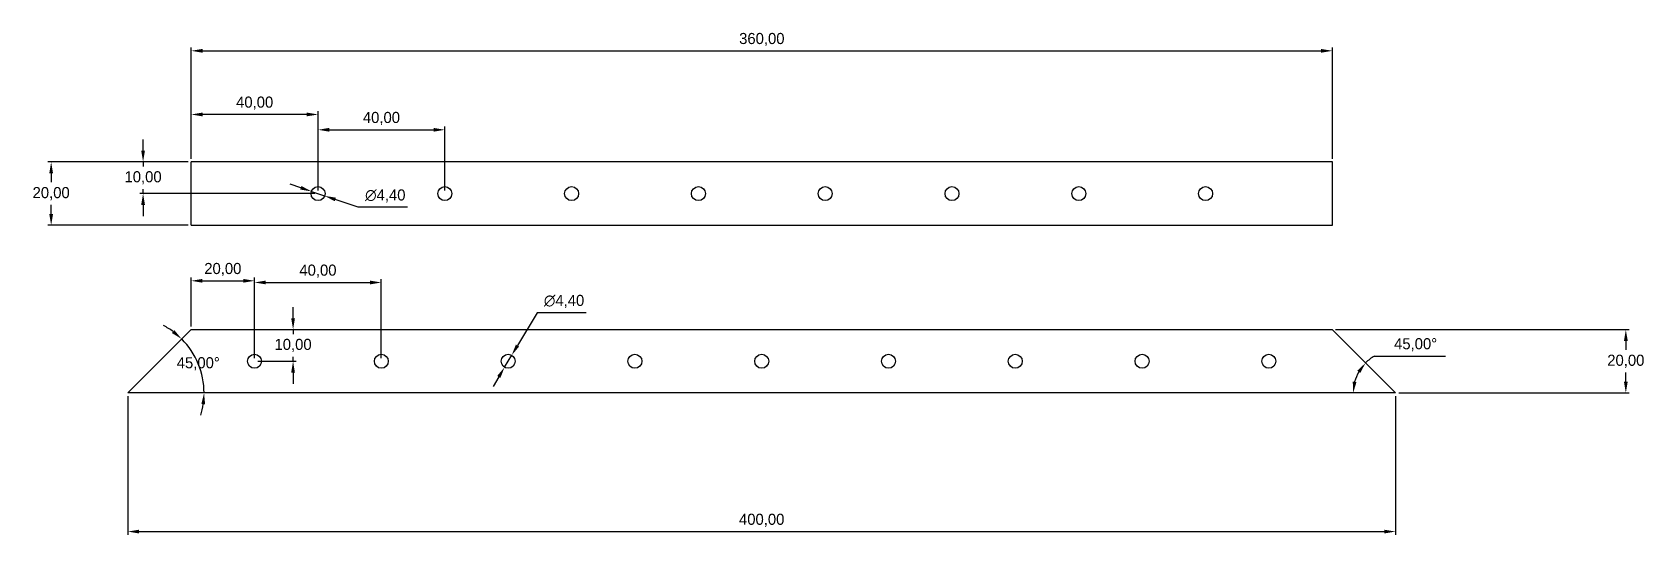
# Model space of a CAD drawing. Header units: millimetres. Extents: x -30 to 478, y -25 to 133.
import ezdxf

# ---------------------------------------------------------------- set-up
doc = ezdxf.new("R2010")
doc.units = ezdxf.units.MM
doc.header["$PDSIZE"] = -1
doc.dimstyles.new('ISO-25', dxfattribs={"dimtxt": 2.5, "dimasz": 2.5, "dimexe": 1.25, "dimexo": 0.625, "dimtad": 1, "dimtxsty": 'Standard', "dimcen": 2.5, "dimadec": 0, "dimazin": 0, "dimtfac": 1, "dimtmove": 0, "dimatfit": 3, "dimfxl": 1, "dimarcsym": 0})

# ---------------------------------------------------------------- blocks, each defined once
blk = doc.blocks.new('横向铝管-OTHER')
at = {"color": 7, "linetype": 'Continuous', "lineweight": 25}
for p, q in [((180, 5), (-180, 5)), ((-180, -15), (-180, 5)), ((180, -15), (180, 5)), ((-180, -15), (180, -15))]:
    blk.add_line(p, q, dxfattribs=at)
for centre in [(-140, -5), (-100, -5), (-60, -5), (-20, -5), (20, -5), (60, -5), (100, -5), (140, -5)]:
    blk.add_circle(centre, 2.2, dxfattribs=at)
blk = doc.blocks.new('*D2')
at = {"color": 0, "lineweight": -2, "transparency": 16777216}
for p, q in [((-0.1, 18.62), (-0.1, -25.13)), ((399.9, 18.62), (399.9, -25.13)), ((3.46, -24.13), (396.35, -24.13))]:
    blk.add_line(p, q, dxfattribs=at)
at = {"color": 0, "transparency": 16777216}
for points in [[(3.46, -23.54), (3.46, -24.72), (-0.1, -24.13)], [(396.35, -23.54), (396.35, -24.72), (399.9, -24.13)]]:
    blk.add_solid(points, dxfattribs=at)
at = {"layer": 'Defpoints', "color": 0, "transparency": 16777216}
for p in [(-0.1, 19.62), (399.9, 19.62), (399.9, -24.13)]:
    blk.add_point(p, dxfattribs=at)
at = {"color": 0, "transparency": 16777216, "insert": (199.9, -20.57), "char_height": 3.5, "attachment_point": 5}
blk.add_mtext('400,00', dxfattribs=at)
blk = doc.blocks.new('*D3')
at = {"color": 0, "lineweight": -2, "transparency": 16777216}
for p, q in [((19.94, 93.52), (19.94, 128.59)), ((23.49, 127.59), (376.38, 127.59)), ((379.94, 93.52), (379.94, 128.59))]:
    blk.add_line(p, q, dxfattribs=at)
at = {"color": 0, "transparency": 16777216}
for points in [[(23.49, 128.18), (23.49, 126.99), (19.94, 127.59)], [(376.38, 128.18), (376.38, 126.99), (379.94, 127.59)]]:
    blk.add_solid(points, dxfattribs=at)
at = {"layer": 'Defpoints', "color": 0, "transparency": 16777216}
for p in [(379.94, 127.59), (19.94, 92.52), (379.94, 92.52)]:
    blk.add_point(p, dxfattribs=at)
at = {"color": 0, "transparency": 16777216, "insert": (199.94, 131.15), "char_height": 3.5, "attachment_point": 5}
blk.add_mtext('360,00', dxfattribs=at)
blk = doc.blocks.new('*D4')
at = {"color": 0, "lineweight": -2, "transparency": 16777216}
for start, end in [(53.469, 61.938), (0, 45), (343.062, 351.531)]:
    blk.add_arc((-0.1, 19.62), 24.08, start, end, dxfattribs=at)
at = {"color": 0, "transparency": 16777216}
for points in [[(14.62, 39.42), (13.85, 38.52), (16.93, 36.65)], [(23.13, 16.12), (24.31, 16.03), (23.98, 19.62)]]:
    blk.add_solid(points, dxfattribs=at)
at = {"layer": 'Defpoints', "color": 0, "transparency": 16777216}
for p in [(19.9, 39.62), (23.16, 25.85), (-0.1, 19.62), (-0.1, 19.62), (399.9, 19.62)]:
    blk.add_point(p, dxfattribs=at)
at = {"color": 0, "transparency": 16777216, "insert": (22.15, 28.83), "char_height": 3.5, "attachment_point": 5}
blk.add_mtext('45,00°', dxfattribs=at)
blk = doc.blocks.new('*D5')
at = {"color": 0, "lineweight": -2, "transparency": 16777216}
for p, q in [((18.94, 92.52), (-25.26, 92.52)), ((-24.26, 88.97), (-24.26, 86.09)), ((-24.26, 76.08), (-24.26, 78.96)), ((18.94, 72.52), (-25.26, 72.52))]:
    blk.add_line(p, q, dxfattribs=at)
at = {"color": 0, "transparency": 16777216}
for points in [[(-24.85, 88.97), (-23.67, 88.97), (-24.26, 92.52)], [(-24.85, 76.08), (-23.67, 76.08), (-24.26, 72.52)]]:
    blk.add_solid(points, dxfattribs=at)
at = {"layer": 'Defpoints', "color": 0, "transparency": 16777216}
for p in [(19.94, 92.52), (-24.26, 72.52), (19.94, 72.52)]:
    blk.add_point(p, dxfattribs=at)
at = {"color": 0, "transparency": 16777216, "insert": (-24.26, 82.52), "char_height": 3.5, "attachment_point": 5}
blk.add_mtext('20,00', dxfattribs=at)
blk = doc.blocks.new('*D6')
at = {"color": 0, "lineweight": -2, "transparency": 16777216}
for p, q in [((380.9, 39.62), (473.52, 39.62)), ((472.52, 36.06), (472.52, 33.18)), ((472.52, 23.17), (472.52, 26.05)), ((400.9, 19.62), (473.52, 19.62))]:
    blk.add_line(p, q, dxfattribs=at)
at = {"color": 0, "transparency": 16777216}
for points in [[(471.93, 36.06), (473.12, 36.06), (472.52, 39.62)], [(471.93, 23.17), (473.12, 23.17), (472.52, 19.62)]]:
    blk.add_solid(points, dxfattribs=at)
at = {"layer": 'Defpoints', "color": 0, "transparency": 16777216}
for p in [(379.9, 39.62), (399.9, 19.62), (472.52, 19.62)]:
    blk.add_point(p, dxfattribs=at)
at = {"color": 0, "transparency": 16777216, "insert": (472.52, 29.62), "char_height": 3.5, "attachment_point": 5}
blk.add_mtext('20,00', dxfattribs=at)
blk = doc.blocks.new('*D8')
at = {"color": 0, "lineweight": -2, "transparency": 16777216}
for p, q in [((19.94, 93.52), (19.94, 108.5)), ((56.38, 107.5), (23.49, 107.5)), ((59.94, 83.52), (59.94, 108.5))]:
    blk.add_line(p, q, dxfattribs=at)
at = {"color": 0, "transparency": 16777216}
for points in [[(23.49, 108.09), (23.49, 106.91), (19.94, 107.5)], [(56.38, 108.09), (56.38, 106.91), (59.94, 107.5)]]:
    blk.add_solid(points, dxfattribs=at)
at = {"layer": 'Defpoints', "color": 0, "transparency": 16777216}
for p in [(19.94, 107.5), (19.94, 92.52), (59.94, 82.52)]:
    blk.add_point(p, dxfattribs=at)
at = {"color": 0, "transparency": 16777216, "insert": (39.94, 111.07), "char_height": 3.5, "attachment_point": 5}
blk.add_mtext('40,00', dxfattribs=at)
blk = doc.blocks.new('*D9')
at = {"color": 0, "lineweight": -2, "transparency": 16777216}
for p, q in [((4.74, 96.08), (4.74, 99.63)), ((18.94, 92.52), (3.74, 92.52)), ((4.74, 92.52), (4.74, 91.09)), ((58.94, 82.52), (3.74, 82.52)), ((4.74, 82.52), (4.74, 83.96)), ((4.74, 78.97), (4.74, 75.41))]:
    blk.add_line(p, q, dxfattribs=at)
at = {"color": 0, "transparency": 16777216}
for points in [[(4.15, 96.08), (5.33, 96.08), (4.74, 92.52)], [(4.15, 78.97), (5.33, 78.97), (4.74, 82.52)]]:
    blk.add_solid(points, dxfattribs=at)
at = {"layer": 'Defpoints', "color": 0, "transparency": 16777216}
for p in [(4.74, 92.52), (19.94, 92.52), (59.94, 82.52)]:
    blk.add_point(p, dxfattribs=at)
at = {"color": 0, "transparency": 16777216, "insert": (4.74, 87.52), "char_height": 3.5, "attachment_point": 5}
blk.add_mtext('10,00', dxfattribs=at)
blk = doc.blocks.new('*D10')
at = {"color": 0, "lineweight": -2, "transparency": 16777216}
for p, q in [((59.94, 83.52), (59.94, 103.66)), ((63.49, 102.66), (96.38, 102.66)), ((99.94, 83.52), (99.94, 103.66))]:
    blk.add_line(p, q, dxfattribs=at)
at = {"color": 0, "transparency": 16777216}
for points in [[(63.49, 103.26), (63.49, 102.07), (59.94, 102.66)], [(96.38, 103.26), (96.38, 102.07), (99.94, 102.66)]]:
    blk.add_solid(points, dxfattribs=at)
at = {"layer": 'Defpoints', "color": 0, "transparency": 16777216}
for p in [(99.94, 102.66), (59.94, 82.52), (99.94, 82.52)]:
    blk.add_point(p, dxfattribs=at)
at = {"color": 0, "transparency": 16777216, "insert": (79.94, 106.23), "char_height": 3.5, "attachment_point": 5}
blk.add_mtext('40,00', dxfattribs=at)
blk = doc.blocks.new('*D11')
at = {"color": 0, "lineweight": -2, "transparency": 16777216}
for p, q in [((19.9, 40.62), (19.9, 56.01)), ((39.9, 30.62), (39.9, 56.01)), ((23.46, 55.01), (36.35, 55.01))]:
    blk.add_line(p, q, dxfattribs=at)
at = {"color": 0, "transparency": 16777216}
for points in [[(23.46, 55.6), (23.46, 54.42), (19.9, 55.01)], [(36.35, 55.6), (36.35, 54.42), (39.9, 55.01)]]:
    blk.add_solid(points, dxfattribs=at)
at = {"layer": 'Defpoints', "color": 0, "transparency": 16777216}
for p in [(39.9, 55.01), (19.9, 39.62), (39.9, 29.62)]:
    blk.add_point(p, dxfattribs=at)
at = {"color": 0, "transparency": 16777216, "insert": (29.9, 58.57), "char_height": 3.5, "attachment_point": 5}
blk.add_mtext('20,00', dxfattribs=at)
blk = doc.blocks.new('*D12')
at = {"color": 0, "lineweight": -2, "transparency": 16777216}
for p, q in [((52.06, 43.17), (52.06, 46.73)), ((20.9, 39.62), (53.06, 39.62)), ((52.06, 39.62), (52.06, 38.18)), ((52.06, 29.62), (52.06, 31.05)), ((40.9, 29.62), (53.06, 29.62)), ((52.06, 26.06), (52.06, 22.51))]:
    blk.add_line(p, q, dxfattribs=at)
at = {"color": 0, "transparency": 16777216}
for points in [[(51.47, 43.17), (52.65, 43.17), (52.06, 39.62)], [(51.47, 26.06), (52.65, 26.06), (52.06, 29.62)]]:
    blk.add_solid(points, dxfattribs=at)
at = {"layer": 'Defpoints', "color": 0, "transparency": 16777216}
for p in [(19.9, 39.62), (39.9, 29.62), (52.06, 29.62)]:
    blk.add_point(p, dxfattribs=at)
at = {"color": 0, "transparency": 16777216, "insert": (52.06, 34.62), "char_height": 3.5, "attachment_point": 5}
blk.add_mtext('10,00', dxfattribs=at)
blk = doc.blocks.new('*D13')
at = {"color": 0, "lineweight": -2, "transparency": 16777216}
for p, q in [((39.9, 30.62), (39.9, 55.48)), ((43.46, 54.48), (76.35, 54.48)), ((79.9, 30.62), (79.9, 55.48))]:
    blk.add_line(p, q, dxfattribs=at)
at = {"color": 0, "transparency": 16777216}
for points in [[(43.46, 55.07), (43.46, 53.89), (39.9, 54.48)], [(76.35, 55.07), (76.35, 53.89), (79.9, 54.48)]]:
    blk.add_solid(points, dxfattribs=at)
at = {"layer": 'Defpoints', "color": 0, "transparency": 16777216}
for p in [(79.9, 54.48), (39.9, 29.62), (79.9, 29.62)]:
    blk.add_point(p, dxfattribs=at)
at = {"color": 0, "transparency": 16777216, "insert": (59.9, 58.05), "char_height": 3.5, "attachment_point": 5}
blk.add_mtext('40,00', dxfattribs=at)
blk = doc.blocks.new('*D14')
at = {"color": 0, "lineweight": -2, "transparency": 16777216}
blk.add_line((393.24, 31.26), (415.6, 31.26), dxfattribs=at)
for start, end in [(119.7678, 135), (150.2322, 164.7678)]:
    blk.add_arc((399.9, 19.62), 13.42, start, end, dxfattribs=at)
at = {"color": 0, "transparency": 16777216}
for points in [[(387.79, 26.64), (388.73, 25.92), (390.42, 29.1)], [(387.55, 23.06), (386.37, 23.22), (386.49, 19.62)]]:
    blk.add_solid(points, dxfattribs=at)
at = {"layer": 'Defpoints', "color": 0, "transparency": 16777216}
for p in [(379.9, 39.62), (386.95, 23.09), (-0.1, 19.62), (399.9, 19.62), (399.9, 19.62)]:
    blk.add_point(p, dxfattribs=at)
at = {"color": 0, "transparency": 16777216, "insert": (406.2, 34.83), "char_height": 3.5, "attachment_point": 5}
blk.add_mtext('45,00°', dxfattribs=at)
blk = doc.blocks.new('*D15')
at = {"color": 0, "lineweight": -2, "transparency": 16777216}
for p, q in [((54.49, 84.37), (51.12, 85.51)), ((57.85, 83.23), (62.02, 81.81)), ((72.62, 78.22), (65.39, 80.67)), ((88.15, 78.22), (72.62, 78.22))]:
    blk.add_line(p, q, dxfattribs=at)
at = {"color": 0, "transparency": 16777216}
for points in [[(54.68, 84.93), (54.3, 83.81), (57.85, 83.23)], [(65.58, 81.23), (65.2, 80.11), (62.02, 81.81)]]:
    blk.add_solid(points, dxfattribs=at)
at = {"layer": 'Defpoints', "color": 0, "transparency": 16777216}
for p in [(57.85, 83.23), (62.02, 81.81)]:
    blk.add_point(p, dxfattribs=at)
at = {"color": 0, "transparency": 16777216, "insert": (81.15, 81.78), "char_height": 3.5, "attachment_point": 5}
blk.add_mtext('∅4,40', dxfattribs=at)
blk = doc.blocks.new('*D16')
at = {"color": 0, "lineweight": -2, "transparency": 16777216}
for p, q in [((129.03, 44.94), (122.85, 34.56)), ((144.55, 44.94), (129.03, 44.94)), ((118.78, 27.73), (121.03, 31.51)), ((116.96, 24.67), (115.14, 21.62))]:
    blk.add_line(p, q, dxfattribs=at)
at = {"color": 0, "transparency": 16777216}
for points in [[(122.34, 34.87), (123.36, 34.26), (121.03, 31.51)], [(116.45, 24.98), (117.47, 24.37), (118.78, 27.73)]]:
    blk.add_solid(points, dxfattribs=at)
at = {"layer": 'Defpoints', "color": 0, "transparency": 16777216}
for p in [(121.03, 31.51), (118.78, 27.73)]:
    blk.add_point(p, dxfattribs=at)
at = {"color": 0, "transparency": 16777216, "insert": (137.55, 48.5), "char_height": 3.5, "attachment_point": 5}
blk.add_mtext('∅4,40', dxfattribs=at)

msp = doc.modelspace()

# ---------------------------------------------------------------- linework, layer by layer
at = {"color": 7, "linetype": 'Continuous', "lineweight": 25}
for p, q in [((-0.097, 19.619), (19.903, 39.619)), ((19.903, 39.619), (379.903, 39.619)), ((399.903, 19.619), (379.903, 39.619)), ((399.903, 19.619), (-0.097, 19.619))]:
    msp.add_line(p, q, dxfattribs=at)
for centre in [(39.903, 29.619), (79.903, 29.619), (119.903, 29.619), (159.903, 29.619), (199.903, 29.619), (239.903, 29.619), (279.903, 29.619), (319.903, 29.619), (359.903, 29.619)]:
    msp.add_circle(centre, 2.2, dxfattribs=at)

# ---------------------------------------------------------------- block references
msp.add_blockref('横向铝管-OTHER', (199.937, 87.521))

# ---------------------------------------------------------------- dimensions: what is measured, and where the dimension line sits
for base, p1, p2, picture, middle in [((379.937, 127.587), (19.937, 92.521), (379.937, 92.521), '*D3', (199.937, 131.152)), ((19.937, 107.501), (59.937, 82.521), (19.937, 92.521), '*D8', (39.937, 111.067)), ((99.937, 102.665), (59.937, 82.521), (99.937, 82.521), '*D10', (79.937, 106.231)), ((39.903, 55.008), (19.903, 39.619), (39.903, 29.619), '*D11', (29.903, 58.574)), ((79.903, 54.481), (39.903, 29.619), (79.903, 29.619), '*D13', (59.903, 58.046)), ((399.903, -24.131), (-0.097, 19.619), (399.903, 19.619), '*D2', (199.903, -20.565))]:
    dim = msp.add_linear_dim(base=base, p1=p1, p2=p2, dimstyle='ISO-25', override={"dimtxt": 3.5, "dimasz": 3.556, "dimexe": 1, "dimexo": 1, "dimgap": 1.524, "dimtih": 1, "dimtoh": 1, "dimzin": 1, "dimadec": 2, "dimtzin": 1})
    dim.commit()
    dim.dimension.update_dxf_attribs({"geometry": picture, "text_midpoint": middle})
for base, p1, p2, picture, middle in [((4.74, 92.521), (59.937, 82.521), (19.937, 92.521), '*D9', (4.74, 87.521)), ((-24.262, 72.521), (19.937, 92.521), (19.937, 72.521), '*D5', (-24.262, 82.521)), ((52.06, 29.619), (19.903, 39.619), (39.903, 29.619), '*D12', (52.06, 34.619)), ((472.524, 19.619), (379.903, 39.619), (399.903, 19.619), '*D6', (472.524, 29.619))]:
    dim = msp.add_linear_dim(base=base, p1=p1, p2=p2, angle=90, dimstyle='ISO-25', override={"dimtxt": 3.5, "dimasz": 3.556, "dimexe": 1, "dimexo": 1, "dimgap": 1.524, "dimtih": 1, "dimtoh": 1, "dimzin": 1, "dimadec": 2, "dimtzin": 1})
    dim.commit()
    dim.dimension.update_dxf_attribs({"geometry": picture, "text_midpoint": middle})
dim = msp.add_diameter_dim_2p(p1=(57.853, 83.228), p2=(62.02, 81.815), dimstyle='ISO-25', override={"dimtxt": 3.5, "dimasz": 3.556, "dimexe": 1, "dimexo": 1, "dimgap": 1.524, "dimtih": 1, "dimtoh": 1, "dimzin": 1, "dimadec": 2, "dimtzin": 1})
dim.commit()
dim.dimension.update_dxf_attribs({"geometry": '*D15', "text_midpoint": (81.146, 78.219)})
dim = msp.add_diameter_dim_2p(p1=(118.777, 27.729), p2=(121.029, 31.509), dimstyle='ISO-25', override={"dimtxt": 3.5, "dimasz": 3.556, "dimexe": 1, "dimexo": 1, "dimgap": 1.524, "dimtih": 1, "dimtoh": 1, "dimzin": 1, "dimadec": 2, "dimtzin": 1})
dim.commit()
dim.dimension.update_dxf_attribs({"geometry": '*D16', "text_midpoint": (137.551, 44.936), "dimtype": 163})
for base, line1, picture, middle in [((23.162, 25.851), ((-0.097, 19.619), (19.903, 39.619)), '*D4', (22.15, 28.834)), ((386.945, 23.091), ((399.903, 19.619), (379.903, 39.619)), '*D14', (406.198, 34.83))]:
    dim = msp.add_angular_dim_2l(base=base, line1=line1, line2=((399.903, 19.619), (-0.097, 19.619)), dimstyle='ISO-25', override={"dimtxt": 3.5, "dimasz": 3.556, "dimexe": 1, "dimexo": 1, "dimgap": 1.524, "dimtih": 1, "dimtoh": 1, "dimzin": 1, "dimadec": 2, "dimtzin": 1})
    dim.commit()
    dim.dimension.update_dxf_attribs({"geometry": picture, "text_midpoint": middle})

doc.saveas('drawing.dxf')
